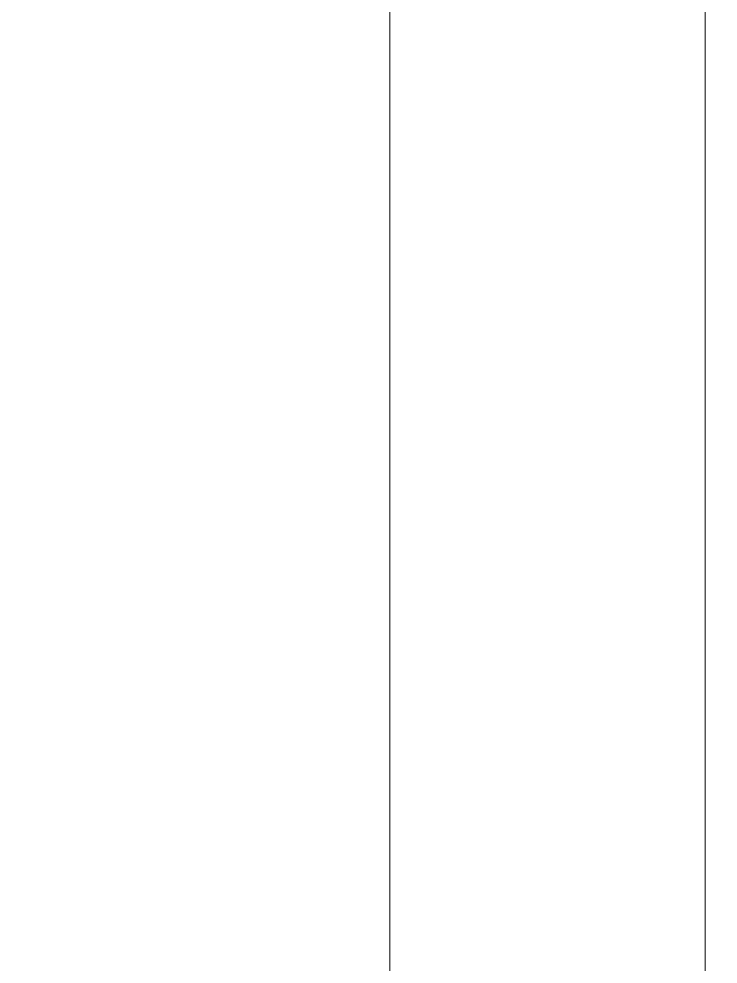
# Model space of a CAD drawing. Extents: x -122 to 890, y -422 to 455.
# Drawn here: x 747.9 to 825.4, y -11.8 to 93.1 of the extents above; entities that cross this region are included whole.
import ezdxf

# ---------------------------------------------------------------- set-up
doc = ezdxf.new("R2010")
doc.units = 0
doc.layers.add('IQ_200_3D', color=1, linetype='Continuous')
doc.layers.add('IQ_204_3D', color=7, linetype='Continuous')

msp = doc.modelspace()

# ---------------------------------------------------------------- meshes
at = {"layer": 'IQ_200_3D', "lineweight": 9}
mesh = msp.add_polyface(dxfattribs=at)
corners = [(890, -327, 1493), (0, -327, 1493), (0, 405, 1493), (890, 405, 1493)]
mesh.append_faces([[corners[k] for k in face] for face in [(0, 1, 2, 3)]])
mesh = msp.add_polyface(dxfattribs=at)
corners = [(890, -327, 1785), (0, -327, 1785), (0, 405, 1785), (890, 405, 1785)]
mesh.append_faces([[corners[k] for k in face] for face in [(0, 1, 2, 3)]])
mesh = msp.add_polyface(dxfattribs=at)
corners = [(887, 405, 1493), (3, 405, 1493), (3, -327, 1493), (887, -327, 1493)]
mesh.append_faces([[corners[k] for k in face] for face in [(0, 1, 2, 3)]])
mesh = msp.add_polyface(dxfattribs=at)
corners = [(887, -327, 150), (3, -327, 150), (3, 333, 150), (887, 333, 150)]
mesh.append_faces([[corners[k] for k in face] for face in [(0, 1, 2, 3)]])
mesh = msp.add_polyface(dxfattribs=at)
corners = [(887, 330, 710), (3, 330, 710), (3, -310, 710), (887, -310, 710)]
mesh.append_faces([[corners[k] for k in face] for face in [(0, 1, 2, 3)]])
mesh = msp.add_polyface(dxfattribs=at)
corners = [(887, -310, 1443), (3, -310, 1443), (3, 330, 1443), (887, 330, 1443)]
mesh.append_faces([[corners[k] for k in face] for face in [(0, 1, 2, 3)]])
at = {"layer": 'IQ_204_3D', "lineweight": 9}
mesh = msp.add_polyface(dxfattribs=at)
corners = [(789, -216.94, 836), (789, -216.94, 858), (789, 216.94, 858), (789, 216.94, 836)]
mesh.append_faces([[corners[k] for k in face] for face in [(0, 1, 2, 3)]])
mesh = msp.add_polyface(dxfattribs=at)
corners = [(789, 216.94, 836), (824, 216.94, 836), (824, -216.94, 836), (789, -216.94, 836)]
mesh.append_faces([[corners[k] for k in face] for face in [(0, 1, 2, 3)]])
mesh = msp.add_polyface(dxfattribs=at)
corners = [(789, -216.94, 858), (824, -216.94, 858), (824, 216.94, 858), (789, 216.94, 858)]
mesh.append_faces([[corners[k] for k in face] for face in [(0, 1, 2, 3)]])
mesh = msp.add_polyface(dxfattribs=at)
corners = [(824, -216.94, 858), (824, -216.94, 836), (824, 216.94, 836), (824, 216.94, 858)]
mesh.append_faces([[corners[k] for k in face] for face in [(0, 1, 2, 3)]])

doc.saveas('drawing.dxf')
